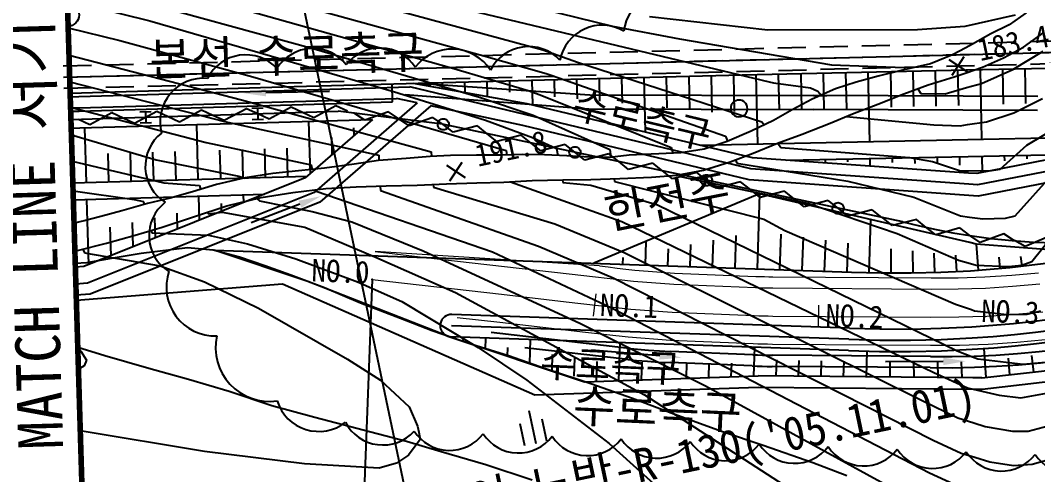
# Model space of a CAD drawing. Header units: millimetres. Extents: x 13158 to 13954, y 1103 to 1807.
# Drawn here: x 13293.5 to 13384.2, y 1428.6 to 1469.1 of the extents above; entities that cross this region are included whole.
import ezdxf
from ezdxf.enums import TextEntityAlignment as Align
from ezdxf.xclip import XClip

# ---------------------------------------------------------------- set-up
doc = ezdxf.new("R2010")
doc.units = ezdxf.units.MM
doc.header["$LTSCALE"] = 10
doc.header["$MEASUREMENT"] = 0
doc.header["$XCLIPFRAME"] = 2
doc.linetypes.add('A-CENTR01', pattern=[2, 1.25, -0.25, 0.25, -0.25])
doc.linetypes.add('HIDDEN', pattern=[0.375, 0.25, -0.125])
for name, color, linetype in [('TN-MACL', 6, 'A-CENTR01'), ('TZ-BASE', 253, 'Continuous'), ('TZ-CABL', 4, 'Continuous')]:
    doc.layers.add(name, color=color, linetype=linetype)
doc.layers.add('TX-PAPR', color=2, linetype='Continuous', plot=False)
doc.styles.add('HANA', font='GulimChe.ttf')
doc.styles.get("Standard").update_dxf_attribs({"font": 'GulimChe.ttf'})
doc.linetypes.add('ZIGZAG', pattern='A,0.0001,-0.2,[131,ltypeshp.shx,S=0.2,R=0,X=-0.2,Y=0],-0.4,[131,ltypeshp.shx,S=0.2,R=180,X=0.2,Y=0],-0.2', length=0.8001)

# ---------------------------------------------------------------- blocks, each defined once
blk = doc.blocks.new('JD-SFSG5YJF567')
at = {"layer": 'TZ-BASE'}
for p, q in [((59.143, -180.76), (-3.536, 117.848)), ((-0.255, 8.483, -69), (42.376, -3.112, -69)), ((-0.2, 6.652, -68), (37.113, -3.628, -68)), ((-0.092, 3.049, -66), (21.97, -3.008, -66)), ((6.691, 3.043, -67), (34.218, -4.697, -67)), ((30.24, 3.541, -71), (48.58, -1.005, -71)), ((-0.039, 1.293, -65), (7.318, -0.529, -65)), ((-0.03, 1), (0.03, -1)), ((30.342, 1.76, -70), (62.55, -5.965, -70)), ((80.04, -0.986, -72), (84.515, 0.012, -72)), ((85.473, 0.207, -67.461), (83.952, -0.866, -67.461)), ((7.318, -0.529, -65), (29.055, -6.822, -65)), ((51.891, -0.129, -72), (62.429, -1.306, -72)), ((83.952, -0.866, -67.461), (82.338, -1.677, -67.461)), ((0.034, -1.135, -64), (4.65, -2.283, -64)), ((48.58, -1.005, -71), (54.565, -2.137, -71)), ((62.429, -1.306, -72), (75.791, -1.283, -72)), ((75.791, -1.283, -72), (80.019, -0.991, -72)), ((80.019, -0.991, -72), (80.04, -0.986, -72)), ((82.338, -1.677, -67.461), (80.678, -2.613, -67.461)), ((85.233, -2.862, -50.588), (87.046, -1.55, -50.588)), ((4.65, -2.283, -64), (16.489, -5.524, -64)), ((54.565, -2.137, -71), (68.113, -4.443, -71)), ((80.678, -2.613, -67.461), (80.083, -2.925, -67.461)), ((0.107, -3.575, -63), (15.493, -7.579, -63)), ((21.97, -3.008, -66), (36.728, -7.334, -66)), ((37.113, -3.628, -68), (42.669, -5.215, -68)), ((42.376, -3.112, -69), (45.456, -4.216, -69)), ((78.909, -3.541, -67.461), (76.945, -4.364, -67.461)), ((80.083, -2.925, -67.461), (78.909, -3.541, -67.461)), ((83.461, -3.826, -50.588), (85.233, -2.862, -50.588)), ((84.287, -4.861, -71), (86.981, -3.223, -71)), ((45.456, -4.216, -69), (61.906, -9.541, -69)), ((68.113, -4.443, -71), (74.599, -4.69, -71)), ((76.945, -4.364, -67.461), (74.558, -4.903, -67.461)), ((78.575, -3.982, -71.618), (80.249, -5.076, -71.618)), ((78.865, -5.366, -71.618), (79.959, -3.692, -71.618)), ((81.589, -4.638, -50.588), (83.461, -3.826, -50.588)), ((34.218, -4.697, -67), (41.063, -6.735, -67)), ((42.669, -5.215, -68), (43.117, -5.376, -68)), ((43.117, -5.376, -68), (58.652, -10.799, -68)), ((57.376, -5.44, -255), (57.45, -8.659, -255)), ((59.376, -5.39, -255), (59.449, -8.605, -255)), ((61.375, -5.341, -255), (61.516, -11.501, -255)), ((63.374, -5.295, -255), (63.448, -8.497, -255)), ((65.374, -5.25, -255), (65.447, -8.443, -255)), ((67.373, -5.204, -255), (67.446, -8.389, -255)), ((69.373, -5.158, -255), (69.446, -8.335, -255)), ((71.37, -5.112, -255), (71.5, -11.292, -255)), ((74.558, -4.903, -67.461), (72.282, -5.468, -67.461)), ((73.37, -5.066, -255), (73.436, -8.227, -255)), ((74.599, -4.69, -71), (74.715, -4.868, -71)), ((75.369, -5.021, -255), (75.435, -8.173, -255)), ((77.369, -4.975, -255), (77.434, -8.119, -255)), ((79.071, -5.516, -50.588), (80.132, -5.146, -50.588)), ((79.368, -4.929, -255), (79.434, -8.065, -255)), ((80.132, -5.146, -50.588), (81.589, -4.638, -50.588)), ((81.367, -4.884, -255), (81.497, -11.083, -255)), ((81.508, -6.099, -71), (84.287, -4.861, -71)), ((83.367, -4.842, -255), (83.432, -7.957, -255)), ((85.367, -4.8, -255), (85.432, -7.903, -255)), ((0.178, -5.947, -62), (13.963, -9.5, -62)), ((16.489, -5.524, -64), (39.095, -12.091, -64)), ((28.964, -7.757, -255), (28.921, -6.173, -255)), ((40.979, -7.909, -255), (30.844, -6.121, -255)), ((31.272, -6.065, -255), (46.56, -7.123)), ((32.372, -6.332, -250.229), (31.272, -6.065, -255)), ((31.387, -6.107, -255), (31.39, -6.218, -255)), ((33.386, -6.053, -255), (33.399, -6.572, -255)), ((35.385, -5.999, -255), (35.409, -6.926, -255)), ((37.385, -5.945, -255), (37.418, -7.281, -255)), ((39.384, -5.891, -255), (39.409, -6.892, -255)), ((41.383, -5.838, -255), (41.438, -8.019, -255)), ((43.383, -5.789, -255), (43.42, -7.285, -255)), ((45.382, -5.739, -255), (45.426, -7.481, -255)), ((47.381, -5.689, -255), (47.431, -7.678, -255)), ((49.381, -5.639, -255), (49.437, -7.874, -255)), ((51.378, -5.589, -255), (51.489, -10.43, -255)), ((53.377, -5.54, -255), (53.44, -8.266, -255)), ((55.377, -5.49, -255), (55.445, -8.463, -255)), ((62.55, -5.965, -70), (62.93, -6.056, -70)), ((62.93, -6.056, -70), (66.238, -6.499, -70)), ((70.319, -5.997, -67.461), (68.462, -6.59, -67.461)), ((72.282, -5.468, -67.461), (70.319, -5.997, -67.461)), ((74.563, -7.034, -50.588), (76.746, -6.242, -50.588)), ((76.746, -6.242, -50.588), (79.071, -5.516, -50.588)), ((80.161, -6.48, -71), (81.508, -6.099, -71)), ((0.977, -7.266, -255), (30.511, -6.411, -255)), ((17.665, -6.922), (23.354, -6.789)), ((29.055, -6.822, -65), (37.263, -9.385, -65)), ((30.08, -7.098, -255), (46.473, -8.371)), ((40.775, -8.889, -255), (30.511, -6.411, -255)), ((41.063, -6.735, -67), (42.119, -7.105, -67)), ((42.119, -7.105, -67), (53.812, -11.815, -67)), ((46.56, -7.123, -0.001), (66.516, -7.172)), ((66.238, -6.499, -70), (66.908, -6.79, -70)), ((68.462, -6.59, -67.461), (66.382, -7.497, -67.461)), ((66.516, -7.172), (67.685, -7.205)), ((86.507, -7.259), (66.516, -7.172)), ((66.908, -6.79, -70), (67.203, -7.139, -70)), ((72.243, -7.962, -50.588), (74.563, -7.034, -50.588)), ((75.824, -6.577, -71), (76.096, -6.997, -71)), ((76.096, -6.997, -71), (78.246, -7.022, -71)), ((78.246, -7.022, -71), (80.161, -6.48, -71)), ((0.219, -7.289, -255), (0.977, -7.266, -255)), ((1.007, -8.265, -255), (29.321, -7.446, -255)), ((1.016, -8.565, -255), (28.964, -7.757, -255)), ((15.493, -7.579, -63), (32.405, -12.216, -63)), ((21.953, -9.132), (23.92, -8.069)), ((31.153, -7.841, -255), (21.962, -15.833, -255)), ((32.375, -8.104, -255), (22.49, -16.699, -255)), ((23.92, -8.069), (24.935, -8.537)), ((31.153, -7.841, -255), (29.321, -7.446, -255)), ((40.571, -9.868, -255), (32.375, -8.104, -255)), ((36.728, -7.334, -66), (41.513, -8.928, -66)), ((61.076, -12.73, -255), (40.979, -7.909, -255)), ((66.382, -7.497, -67.461), (64.61, -8.463, -67.461)), ((70.003, -8.804, -50.588), (72.243, -7.962, -50.588)), ((84.383, -8.711, -70), (86.945, -7.437, -70)), ((0.247, -8.225, -61), (12.342, -11.378, -61)), ((0.249, -8.289, -255), (1.007, -8.265, -255)), ((0.258, -8.589, -255), (1.016, -8.565, -255)), ((1.963, -9.769), (3.93, -8.705)), ((3.93, -8.705), (4.945, -9.173)), ((5.961, -9.641), (7.928, -8.578)), ((6.429, -8.626), (7.428, -8.594)), ((6.929, -8.61), (6.96, -9.609)), ((7.928, -8.578), (8.943, -9.046)), ((8.943, -9.046), (9.959, -9.514)), ((9.959, -9.514), (11.926, -8.451)), ((11.926, -8.451), (12.941, -8.919)), ((12.941, -8.919), (13.957, -9.387)), ((13.957, -9.387), (15.924, -8.324)), ((15.924, -8.324), (16.939, -8.792)), ((16.424, -8.308), (17.423, -8.276)), ((16.923, -8.292), (16.955, -9.291)), ((16.939, -8.792), (17.955, -9.26)), ((17.955, -9.26), (19.922, -8.197)), ((19.922, -8.197), (20.937, -8.664)), ((20.937, -8.664), (21.953, -9.132)), ((26.482, -9.373), (25.553, -8.752)), ((28.592, -8.632), (26.482, -9.373)), ((29.522, -9.254), (28.592, -8.632)), ((60.923, -13.722, -255), (40.775, -8.889, -255)), ((41.513, -8.928, -66), (48.351, -12.002, -66)), ((46.473, -8.371, 0.005), (66.513, -8.422)), ((64.61, -8.463, -67.461), (62.95, -9.399, -67.461)), ((86.501, -8.509), (66.511, -8.422)), ((67.983, -9.642, -50.588), (70.003, -8.804, -50.588)), ((69.42, -9.046, -70), (69.423, -9.047, -70)), ((69.423, -9.047, -70), (77.257, -9.792, -70)), ((81.954, -9.526, -70), (84.383, -8.711, -70)), ((0.947, -9.301), (1.963, -9.769)), ((1.061, -10.064, -255), (27.178, -9.309, -255)), ((4.945, -9.173), (5.961, -9.641)), ((6.461, -9.625), (7.46, -9.594)), ((11.481, -9.763, -255), (11.612, -14.662, -255)), ((13.963, -9.5, -62), (27.73, -12.494, -62)), ((16.456, -9.307), (17.455, -9.276)), ((27.178, -9.309, -255), (21.168, -14.535, -255)), ((21.476, -9.474, -255), (21.603, -14.157, -255)), ((30.451, -9.875), (29.522, -9.254)), ((32.561, -9.134), (30.451, -9.875)), ((33.49, -9.756), (32.561, -9.134)), ((34.364, -10.453), (33.49, -9.756)), ((36.528, -9.89), (34.364, -10.453)), ((37.403, -10.587), (36.528, -9.89)), ((37.263, -9.385, -65), (41.46, -10.919, -65)), ((60.77, -14.713, -255), (40.571, -9.868, -255)), ((62.95, -9.399, -67.461), (60.94, -10.366, -67.461)), ((61.906, -9.541, -69), (62.104, -9.806, -69)), ((65.493, -10.633, -50.588), (67.983, -9.642, -50.588)), ((77.257, -9.792, -70), (79.593, -9.872, -70)), ((79.593, -9.872, -70), (80.234, -9.778, -70)), ((80.234, -9.778, -70), (81.954, -9.526, -70)), ((85.552, -11.611, -69), (88.623, -9.779, -69)), ((0.303, -10.088, -255), (1.061, -10.064, -255)), ((0.321, -10.69, -60), (7.871, -12.931, -60)), ((1.493, -10.052, -255), (1.635, -14.95, -255)), ((25.494, -10.058, -255), (25.512, -10.758, -255)), ((38.277, -11.284), (37.403, -10.587)), ((40.441, -10.721), (38.277, -11.284)), ((41.315, -11.418), (40.441, -10.721)), ((58.652, -10.799, -68), (58.844, -11.254, -68)), ((60.94, -10.366, -67.461), (58.805, -11.27, -67.461)), ((63.291, -11.441, -50.588), (65.493, -10.633, -50.588)), ((80.263, -11.109, -255), (98.55, -10.726, -255)), ((101.005, -10.244, -255), (81.082, -14.152, -255)), ((12.342, -11.378, -61), (21.71, -13.374, -61)), ((23.516, -10.937, -255), (23.557, -12.458, -255)), ((42.19, -12.115), (41.315, -11.418)), ((41.46, -10.919, -65), (43.593, -11.916, -65)), ((44.354, -11.552), (42.19, -12.115)), ((45.228, -12.249), (44.354, -11.552)), ((56.4, -11.608, -255), (80.263, -11.109, -255)), ((58.805, -11.27, -67.461), (56.757, -11.978, -67.461)), ((61.14, -12.325, -50.588), (63.291, -11.441, -50.588)), ((63.317, -11.432, -69), (63.597, -11.808, -69)), ((101.17, -11.231, -255), (81.144, -15.159, -255)), ((83.164, -13.742, -69), (85.552, -11.611, -69)), ((3.56, -12.341, -255), (3.634, -14.893, -255)), ((5.559, -12.283, -255), (5.633, -14.835, -255)), ((7.559, -12.224, -255), (7.632, -14.777, -255)), ((9.558, -12.166, -255), (9.632, -14.719, -255)), ((13.543, -12.049, -255), (13.612, -14.604, -255)), ((15.542, -11.991, -255), (15.611, -14.546, -255)), ((17.541, -11.933, -255), (17.61, -14.488, -255)), ((19.54, -11.874, -255), (19.609, -14.431, -255)), ((27.73, -12.494, -62), (27.753, -12.977, -62)), ((32.316, -12.625, -67.461), (30.175, -12.794, -67.461)), ((34.139, -12.526, -67.461), (32.316, -12.625, -67.461)), ((32.405, -12.216, -63), (32.432, -12.618, -63)), ((36.454, -12.515, -67.461), (34.139, -12.526, -67.461)), ((38.638, -12.515, -67.461), (36.454, -12.515, -67.461)), ((40.533, -12.457, -67.461), (38.638, -12.515, -67.461)), ((39.095, -12.091, -64), (39.152, -12.499, -64)), ((42.514, -12.479, -67.461), (40.533, -12.457, -67.461)), ((44.509, -12.575, -67.461), (42.514, -12.479, -67.461)), ((43.593, -11.916, -65), (43.713, -12.536, -65)), ((46.558, -12.675, -67.461), (44.509, -12.575, -67.461)), ((46.102, -12.946), (45.228, -12.249)), ((48.266, -12.384), (46.102, -12.946)), ((48.319, -12.701, -67.461), (46.558, -12.675, -67.461)), ((49.141, -13.08), (48.266, -12.384)), ((50.076, -12.506, -67.461), (48.319, -12.701, -67.461)), ((48.351, -12.002, -66), (48.448, -12.686, -66)), ((54.68, -12.299, -67.461), (50.076, -12.506, -67.461)), ((53.812, -11.815, -67), (53.971, -12.33, -67)), ((56.757, -11.978, -67.461), (54.68, -12.299, -67.461)), ((59.087, -13.106, -50.588), (61.14, -12.325, -50.588)), ((63.597, -11.808, -69), (75.079, -12.719, -69)), ((64.126, -12.947, -255), (80.296, -12.608, -255)), ((77.53, -12.666, -255), (77.542, -13.238, -255)), ((79.529, -12.624, -255), (79.545, -13.383, -255)), ((80.296, -12.608, -255), (89.987, -12.405, -255)), ((101.335, -12.217, -255), (81.206, -16.166, -255)), ((81.529, -12.582, -255), (81.56, -14.058, -255)), ((83.528, -12.541, -255), (83.538, -13.02, -255)), ((85.528, -12.499, -255), (85.535, -12.818, -255)), ((0.391, -13.041, -59), (8.558, -14.977, -59)), ((7.871, -12.931, -60), (15.269, -14.374, -60)), ((21.71, -13.374, -61), (21.784, -13.777, -61)), ((25.551, -13.312, -67.461), (22.884, -13.667, -67.461)), ((27.721, -12.979, -67.461), (25.551, -13.312, -67.461)), ((30.175, -12.794, -67.461), (27.721, -12.979, -67.461)), ((33.776, -13.406, -63.247), (35.451, -14.5, -63.247)), ((34.067, -14.79, -63.247), (35.16, -13.116, -63.247)), ((50.015, -13.777), (49.141, -13.08)), ((52.179, -13.215), (50.015, -13.777)), ((53.053, -13.912), (52.179, -13.215)), ((56.706, -13.847, -50.588), (59.087, -13.106, -50.588)), ((59.552, -12.929, -68), (59.669, -13.208, -68)), ((59.669, -13.208, -68), (69.581, -14.831, -68)), ((80.329, -14.099, -255), (61.076, -12.73, -255)), ((65.55, -12.917, -255), (65.553, -13.048, -255)), ((67.549, -12.875, -255), (67.556, -13.191, -255)), ((69.549, -12.833, -255), (69.555, -13.106, -255)), ((71.531, -12.792, -255), (71.545, -13.474, -255)), ((73.53, -12.75, -255), (73.539, -13.171, -255)), ((75.079, -12.719, -69), (77.135, -13.076, -69)), ((75.53, -12.708, -255), (75.541, -13.239, -255)), ((77.135, -13.076, -69), (79.619, -13.895, -69)), ((0.45, -14.985, -255), (21.346, -14.38, -255)), ((15.269, -14.374, -60), (15.778, -14.549, -60)), ((18.28, -14.15, -67.461), (15.831, -14.537, -67.461)), ((20.573, -13.898, -67.461), (18.28, -14.15, -67.461)), ((22.884, -13.667, -67.461), (20.573, -13.898, -67.461)), ((49.239, -14.597, -50.588), (52.074, -14.474, -50.588)), ((52.074, -14.474, -50.588), (54.308, -14.294, -50.588)), ((53.928, -14.608), (53.053, -13.912)), ((56.092, -14.046), (53.928, -14.608)), ((54.308, -14.294, -50.588), (56.706, -13.847, -50.588)), ((54.563, -14.246, -67), (54.61, -14.398, -67)), ((54.61, -14.398, -67), (66.101, -16.825, -67)), ((56.966, -14.743), (56.092, -14.046)), ((80.351, -15.103, -255), (60.923, -13.722, -255)), ((79.619, -13.895, -69), (80.324, -13.886, -69)), ((80.324, -13.886, -69), (82.387, -13.861, -69)), ((81.082, -14.152, -255), (80.329, -14.099, -255)), ((82.387, -13.861, -69), (83.164, -13.742, -69)), ((84.51, -17.9, -68), (87.912, -14.113, -68)), ((21.168, -14.535, -255), (1.419, -22.449, -255)), ((8.558, -14.977, -59), (11.734, -15.212, -59)), ((13.277, -15.119, -67.461), (11.123, -15.765, -67.461)), ((11.734, -15.212, -59), (11.84, -15.55, -59)), ((15.831, -14.537, -67.461), (13.277, -15.119, -67.461)), ((23.001, -15.474, -50.588), (25.71, -15.324, -50.588)), ((25.71, -15.324, -50.588), (28.396, -15.246, -50.588)), ((27.864, -15.261, -62), (27.883, -15.659, -62)), ((28.396, -15.246, -50.588), (31.153, -15.191, -50.588)), ((31.153, -15.191, -50.588), (33.768, -15.071, -50.588)), ((32.602, -15.125, -63), (32.619, -15.369, -63)), ((32.619, -15.369, -63), (43.454, -18.643, -63)), ((33.768, -15.071, -50.588), (36.491, -14.978, -50.588)), ((36.491, -14.978, -50.588), (38.902, -14.9, -50.588)), ((38.902, -14.9, -50.588), (41.408, -14.755, -50.588)), ((39.487, -14.866, -64), (39.49, -14.886, -64)), ((39.49, -14.886, -64), (46.237, -17.297, -64)), ((41.408, -14.755, -50.588), (44.147, -14.698, -50.588)), ((44.124, -14.699, -65), (44.167, -14.927, -65)), ((44.147, -14.698, -50.588), (46.646, -14.663, -50.588)), ((44.167, -14.927, -65), (46.65, -15.173, -65)), ((46.646, -14.663, -50.588), (49.239, -14.597, -50.588)), ((46.65, -15.173, -65), (52.586, -16.94, -65)), ((48.723, -14.61, -66), (48.758, -14.859, -66)), ((48.758, -14.859, -66), (62.069, -18.224, -66)), ((57.84, -15.44), (56.966, -14.743)), ((60.004, -14.877), (57.84, -15.44)), ((60.879, -15.574), (60.004, -14.877)), ((80.373, -16.107, -255), (60.77, -14.713, -255)), ((69.581, -14.831, -68), (75.465, -16.263, -68)), ((81.144, -15.159, -255), (80.351, -15.103, -255)), ((0.47, -15.673, -58), (5.92, -16.469, -58)), ((0.495, -16.484, -255), (17.535, -15.991, -255)), ((21.962, -15.833, -255), (1.761, -23.928, -255)), ((9.121, -16.329, -67.461), (7.123, -16.82, -67.461)), ((11.123, -15.765, -67.461), (9.121, -16.329, -67.461)), ((11.653, -16.161, -255), (11.711, -18.325, -255)), ((14.195, -17.034, -50.588), (17.258, -16.266, -50.588)), ((15.651, -16.046, -255), (15.67, -16.738, -255)), ((17.258, -16.266, -50.588), (20.058, -15.847, -50.588)), ((20.058, -15.847, -50.588), (23.001, -15.474, -50.588)), ((22.114, -15.586, -61), (22.138, -15.714, -61)), ((22.138, -15.714, -61), (37.893, -21.125, -61)), ((27.883, -15.659, -62), (41.984, -20.61, -62)), ((61.707, -15.943, -255), (46.922, -22.144, -255)), ((61.753, -16.271), (60.879, -15.574)), ((61.707, -15.943, -255), (61.479, -22.639, -255)), ((80.465, -20.307, -255), (61.707, -15.943, -255)), ((63.917, -15.708), (61.753, -16.271)), ((64.791, -16.405), (63.917, -15.708)), ((75.465, -16.263, -68), (79.614, -17.922, -68)), ((81.206, -16.166, -255), (80.373, -16.107, -255)), ((1.678, -16.45, -255), (1.847, -22.278, -255)), ((22.49, -16.699, -255), (1.99, -24.914, -255)), ((7.123, -16.82, -67.461), (4.805, -17.455, -67.461)), ((5.92, -16.469, -58), (6.741, -16.644, -58)), ((6.741, -16.644, -58), (6.811, -16.906, -58)), ((11.307, -17.961, -50.588), (14.195, -17.034, -50.588)), ((13.671, -16.817, -255), (13.691, -17.532, -255)), ((20.704, -16.876), (16.354, -18.547)), ((16.858, -16.366, -60), (17.097, -16.582, -60)), ((17.097, -16.582, -60), (21.803, -17.529, -60)), ((52.586, -16.94, -65), (79.337, -29.973, -65)), ((65.666, -17.102), (64.791, -16.405)), ((67.83, -16.539), (65.666, -17.102)), ((66.101, -16.825, -67), (73.985, -19.484, -67)), ((68.704, -17.236), (67.83, -16.539)), ((69.578, -17.933), (68.704, -17.236)), ((85.978, -21.987, -67), (90.429, -16.421, -67)), ((2.935, -17.973, -67.461), (1.458, -18.37, -67.461)), ((4.805, -17.455, -67.461), (2.935, -17.973, -67.461)), ((7.728, -18.088, -255), (7.781, -19.9, -255)), ((8.415, -18.926, -50.588), (11.307, -17.961, -50.588)), ((9.717, -17.663, -255), (9.758, -19.107, -255)), ((12.474, -17.587, -59), (12.519, -17.733, -59)), ((12.519, -17.733, -59), (13.77, -17.598, -59)), ((13.77, -17.598, -59), (21.149, -18.927, -59)), ((21.803, -17.529, -60), (25.321, -18.464, -60)), ((46.237, -17.297, -64), (49.42, -18.422, -64)), ((71.743, -17.371), (69.578, -17.933)), ((72.617, -18.068), (71.743, -17.371)), ((73.52, -18.78), (72.655, -18.071)), ((79.614, -17.922, -68), (80.415, -18.021, -68)), ((80.415, -18.021, -68), (81.606, -18.168, -68)), ((81.606, -18.168, -68), (83.637, -18.125, -68)), ((83.637, -18.125, -68), (84.51, -17.9, -68)), ((1.458, -18.37, -67.461), (0.558, -18.583, -67.461)), ((3.751, -18.939, -255), (3.825, -21.485, -255)), ((5.74, -18.513, -255), (5.803, -20.693, -255)), ((5.999, -19.646, -50.588), (8.415, -18.926, -50.588)), ((21.149, -18.927, -59), (27.399, -21.58, -59)), ((25.321, -18.464, -60), (31.688, -21.042, -60)), ((43.454, -18.643, -63), (49.62, -21.171, -63)), ((49.42, -18.422, -64), (77.258, -31.897, -64)), ((62.069, -18.224, -66), (63.945, -19.229, -66)), ((71.587, -18.242, -255), (71.457, -22.981, -255)), ((75.692, -18.247), (73.52, -18.78)), ((76.556, -18.956), (75.692, -18.247)), ((77.411, -19.606), (76.521, -18.929)), ((79.562, -18.995), (77.411, -19.606)), ((80.451, -19.673), (79.562, -18.995)), ((3.455, -20.358, -50.588), (5.999, -19.646, -50.588)), ((7.443, -19.215, -58), (7.502, -19.426, -58)), ((7.502, -19.426, -58), (12.537, -19.648, -58)), ((12.537, -19.648, -58), (16.031, -20.414, -58)), ((59.578, -19.683, -255), (59.48, -22.571, -255)), ((63.585, -19.556, -255), (63.478, -22.707, -255)), ((63.945, -19.229, -66), (79.167, -25.792, -66)), ((65.577, -19.821, -255), (65.476, -22.775, -255)), ((73.985, -19.484, -67), (79.448, -21.884, -67)), ((81.386, -20.292), (80.45, -19.682)), ((83.487, -19.526), (81.386, -20.292)), ((84.424, -20.136), (83.487, -19.526)), ((87.448, -19.779), (85.394, -20.662)), ((0.86, -21.011, -50.588), (3.455, -20.358, -50.588)), ((10.679, -20.765, -56.559), (6.551, -21.28, -56.559)), ((12.979, -20.974, -56.559), (10.679, -20.765, -56.559)), ((16.031, -20.414, -58), (20.353, -21.74, -58)), ((41.984, -20.61, -62), (48.647, -23.45, -62)), ((51.556, -20.2, -255), (51.485, -22.299, -255)), ((53.535, -20.858, -255), (53.483, -22.367, -255)), ((55.549, -20.466, -255), (55.482, -22.435, -255)), ((57.564, -20.075, -255), (57.481, -22.503, -255)), ((67.569, -20.086, -255), (67.475, -22.843, -255)), ((69.561, -20.351, -255), (69.474, -22.912, -255)), ((73.423, -20.844, -255), (73.406, -23.016, -255)), ((81.032, -20.439, -255), (80.465, -20.307, -255)), ((81.032, -20.439, -255), (81.2, -22.763, -255)), ((92.238, -21.325, -255), (81.032, -20.439, -255)), ((85.394, -20.662), (84.424, -20.105)), ((0.632, -21.066, -50.588), (0.86, -21.011, -50.588)), ((1.344, -20.889, -57), (1.478, -21.202, -57)), ((1.478, -21.202, -57), (8.225, -22.363, -57)), ((3.878, -21.726, -56.559), (1.687, -22.094, -56.559)), ((6.551, -21.28, -56.559), (3.878, -21.726, -56.559)), ((15.305, -21.588, -56.559), (12.979, -20.974, -56.559)), ((21.417, -23.777, -255), (13.042, -20.991, -255)), ((13.042, -20.991, -255), (69.901, -22.926, -255)), ((17.567, -22.363, -56.559), (15.305, -21.588, -56.559)), ((20.353, -21.74, -58), (25.842, -23.799, -58)), ((27.399, -21.58, -59), (34.586, -24.74, -59)), ((31.688, -21.042, -60), (45.72, -27.515, -60)), ((37.893, -21.125, -61), (48.482, -26.116, -61)), ((49.506, -21.642, -255), (49.486, -22.231, -255)), ((49.62, -21.171, -63), (76.191, -34.385, -63)), ((75.332, -21.041, -255), (75.356, -23.011, -255)), ((77.25, -21.238, -255), (77.306, -22.967, -255)), ((79.178, -21.437, -255), (79.254, -22.884, -255)), ((83.05, -21.597, -255), (83.144, -22.602, -255)), ((84.988, -21.555, -255), (85.083, -22.403, -255)), ((1.687, -22.094, -56.559), (0.665, -22.168, -56.559)), ((1.419, -22.449, -255), (0.675, -22.504, -255)), ((8.225, -22.363, -57), (12.202, -23.792, -57)), ((19.88, -23.197, -56.559), (17.567, -22.363, -56.559)), ((79.448, -21.884, -67), (80.506, -22.165, -67)), ((80.506, -22.165, -67), (81.03, -22.304, -67)), ((81.03, -22.304, -67), (83.891, -22.449, -67)), ((83.891, -22.449, -67), (85.096, -22.328, -67)), ((85.096, -22.328, -67), (85.978, -21.987, -67)), ((22.888, -24.333, -56.559), (19.88, -23.197, -56.559)), ((48.647, -23.45, -62), (77.172, -37.92, -62)), ((1.761, -23.928, -255), (0.72, -24.005, -255)), ((0.763, -25.426, -255), (19.145, -23.988, -255)), ((0.763, -25.426, -255), (19.145, -23.988, -255)), ((12.202, -23.792, -57), (17.016, -26.162, -57)), ((19.145, -23.988, -255), (41.661, -33.87, -255)), ((19.145, -23.988, -255), (41.661, -33.87, -255)), ((33.887, -28.661, -255), (21.417, -23.777, -255)), ((26.12, -25.706, -56.559), (22.888, -24.333, -56.559)), ((25.842, -23.799, -58), (29.788, -25.548, -58)), ((27.144, -23.593, -255), (26.06, -52.625, -255)), ((1.99, -24.914, -255), (0.75, -25.006, -255)), ((34.586, -24.74, -59), (51.423, -33.873, -59)), ((17.016, -26.162, -57), (24.956, -30.715, -57)), ((29.663, -27.08, -56.559), (26.12, -25.706, -56.559)), ((29.788, -25.548, -58), (36.603, -29.671, -58)), ((48.482, -26.116, -61), (76.846, -40.853, -61)), ((79.167, -25.792, -66), (80.597, -26.285, -66)), ((80.597, -26.285, -66), (80.88, -26.383, -66)), ((32.508, -28.187, -56.559), (29.663, -27.08, -56.559)), ((69.707, -27.922, -255), (34.246, -26.715, -255)), ((80.88, -26.383, -66), (83.756, -26.718, -66)), ((83.756, -26.718, -66), (85.57, -26.696, -66)), ((85.57, -26.696, -66), (86.794, -26.391, -66)), ((69.668, -28.922, -255), (34.212, -27.715, -255)), ((45.72, -27.515, -60), (56.887, -33.079, -60)), ((36.026, -29.395, -56.559), (32.508, -28.187, -56.559)), ((33.887, -28.661, -255), (46.088, -32.711, -255)), ((69.63, -29.921, -255), (34.178, -28.714, -255)), ((35.256, -28.751, -255), (35.243, -29.111, -255)), ((37.255, -28.819, -255), (37.222, -29.768, -255)), ((49.834, -29.711, -255), (37.764, -28.331, -255)), ((41.252, -28.955, -255), (41.18, -31.082, -255)), ((0.889, -29.619, -56.559), (3.3, -30.389, -56.559)), ((0.89, -29.671, -56), (1.169, -29.987, -56)), ((39.3, -30.402, -56.559), (36.026, -29.395, -56.559)), ((36.603, -29.671, -58), (40.945, -32.564, -58)), ((39.227, -29.656, -255), (39.201, -30.425, -255)), ((49.72, -30.704, -255), (40.768, -29.68, -255)), ((52.791, -30.408), (46.703, -29.908)), ((49.248, -29.227, -255), (49.132, -32.61, -255)), ((61.241, -29.635, -255), (61.153, -32.209, -255)), ((81.707, -29.744, -255), (81.895, -32.34, -255)), ((1.169, -29.987, -56), (1.68, -30.791, -56)), ((1.68, -30.791, -56), (1.459, -31.295, -56)), ((3.3, -30.389, -56.559), (7.227, -31.514, -56.559)), ((24.956, -30.715, -57), (27.889, -32.58, -57)), ((42.708, -31.603, -56.559), (39.3, -30.402, -56.559)), ((43.208, -30.287, -255), (43.159, -31.739, -255)), ((45.198, -30.602, -255), (45.143, -32.233, -255)), ((61.086, -30.309, -255), (53.753, -30.013, -255)), ((76.934, -30.456, -255), (62.846, -30.351, -255)), ((63.203, -30.768, -255), (63.154, -32.201, -255)), ((65.203, -30.81, -255), (65.155, -32.223, -255)), ((71.264, -29.979, -255), (71.2, -32.285, -255)), ((79.337, -29.973, -65), (80.689, -30.482, -65)), ((80.689, -30.482, -65), (81.156, -30.658, -65)), ((81.156, -30.658, -65), (85.198, -31.146, -65)), ((81.532, -32.382, -255), (101.419, -30.066, -255)), ((83.861, -30.608, -255), (84, -32.11, -255)), ((85.966, -30.364, -255), (86.134, -31.856, -255)), ((1.459, -31.295, -56), (0.948, -31.591, -56)), ((7.227, -31.514, -56.559), (10.779, -32.485, -56.559)), ((46.642, -32.893, -56.559), (42.708, -31.603, -56.559)), ((47.189, -30.918, -255), (47.129, -32.677, -255)), ((51.189, -30.975, -255), (51.136, -32.543, -255)), ((53.19, -30.998, -255), (53.139, -32.476, -255)), ((61.046, -31.309, -255), (53.712, -31.012, -255)), ((55.19, -31.021, -255), (55.143, -32.409, -255)), ((57.19, -31.044, -255), (57.146, -32.342, -255)), ((59.191, -31.067, -255), (59.15, -32.275, -255)), ((76.922, -31.456, -255), (62.839, -31.351, -255)), ((67.203, -30.852, -255), (67.155, -32.244, -255)), ((69.202, -30.894, -255), (69.156, -32.265, -255)), ((78.09, -30.897), (72.929, -30.926)), ((73.324, -30.967, -255), (73.314, -32.297, -255)), ((75.44, -30.954, -255), (75.457, -32.32, -255)), ((77.557, -30.941, -255), (77.603, -32.343, -255)), ((79.676, -30.928, -255), (79.752, -32.366, -255)), ((81.555, -33.386, -255), (101.408, -31.08, -255)), ((81.555, -33.386, -255), (101.408, -31.08, -255)), ((85.198, -31.146, -65), (87.2, -30.967, -65)), ((10.779, -32.485, -56.559), (14.396, -33.571, -56.559)), ((27.889, -32.58, -57), (30.46, -34.953, -57)), ((40.945, -32.564, -58), (48.279, -38.228, -58)), ((46.088, -32.711, -255), (61.589, -32.194, -255)), ((80.731, -32.375, -255), (61.589, -32.194, -255)), ((77.258, -31.897, -64), (80.236, -33.27, -64)), ((81.532, -32.382, -255), (80.731, -32.375, -255)), ((14.396, -33.571, -56.559), (18.187, -34.833, -56.559)), ((41.661, -33.87, -255), (61.58, -33.194, -255)), ((41.661, -33.87, -255), (61.58, -33.194, -255)), ((50.373, -34.206, -56.559), (46.642, -32.893, -56.559)), ((56.887, -33.079, -60), (77.432, -44.319, -60)), ((61.58, -33.194, -255), (80.753, -33.379, -255)), ((61.58, -33.194, -255), (80.753, -33.379, -255)), ((80.236, -33.27, -64), (80.753, -33.387, -64)), ((80.753, -33.379, -255), (81.555, -33.386, -255)), ((80.753, -33.379, -255), (81.555, -33.386, -255)), ((80.753, -33.387, -64), (83.061, -33.912, -64)), ((54.043, -35.607, -56.559), (50.373, -34.206, -56.559)), ((51.423, -33.873, -59), (68.349, -44.795, -59)), ((76.191, -34.385, -63), (79.381, -35.932, -63)), ((83.061, -33.912, -64), (85.016, -34.15, -64)), ((85.016, -34.15, -64), (87.618, -33.662, -64)), ((18.187, -34.833, -56.559), (22.026, -35.878, -56.559)), ((30.46, -34.953, -57), (31.189, -36.679, -57)), ((41.12, -35.281, -58.025), (41.736, -38.217, -58.025)), ((22.026, -35.878, -56.559), (25.781, -36.845, -56.559)), ((42.715, -38.012, -58.025), (42.304, -36.055, -58.025)), ((58.381, -37.182, -56.559), (54.043, -35.607, -56.559)), ((79.381, -35.932, -63), (80.819, -36.392, -63)), ((12.195, -38.936, -57), (1.113, -37.091, -57)), ((25.781, -36.845, -56.559), (30.218, -38.021, -56.559)), ((31.189, -36.679, -57), (31.303, -37.225, -57)), ((40.757, -38.423, -58.025), (40.347, -36.465, -58.025)), ((62.007, -38.415, -56.559), (58.381, -37.182, -56.559)), ((80.819, -36.392, -63), (81.818, -36.712, -63)), ((81.818, -36.712, -63), (84.256, -37.128, -63)), ((84.256, -37.128, -63), (85.661, -37.117, -63)), ((85.661, -37.117, -63), (88.339, -36.401, -63)), ((30.218, -38.021, -56.559), (33.315, -38.944, -56.559)), ((31.441, -37.88, -57), (30.394, -39.264, -57)), ((31.303, -37.225, -57), (31.441, -37.88, -57)), ((77.172, -37.92, -62), (79.683, -39.093, -62)), ((21.122, -40.053, -57), (12.195, -38.936, -57)), ((33.315, -38.944, -56.559), (37.295, -40.091, -56.559)), ((48.279, -38.228, -58), (56.262, -45.39, -58)), ((66.459, -39.942, -56.559), (62.007, -38.415, -56.559)), ((30.394, -39.264, -57), (29.325, -39.99, -57)), ((79.683, -39.093, -62), (80.887, -39.451, -62)), ((80.887, -39.451, -62), (82.243, -39.854, -62)), ((82.243, -39.854, -62), (84.339, -40.174, -62)), ((86.003, -40.084, -62), (88.656, -39.321, -62)), ((27.764, -40.431, -57), (21.122, -40.053, -57)), ((29.325, -39.99, -57), (27.764, -40.431, -57)), ((37.295, -40.091, -56.559), (41.426, -41.467, -56.559)), ((69.484, -41.099, -56.559), (66.459, -39.942, -56.559)), ((84.339, -40.174, -62), (86.003, -40.084, -62)), ((76.846, -40.853, -61), (79.721, -42.157, -61))]:
    blk.add_line(p, q, dxfattribs=at)
at = {"layer": 'TZ-BASE', "ltscale": 0.2}
for p, q in [((0.28, -9.322), (24.119, -8.563)), ((33.406, -9.738), (24.119, -8.563)), ((74.47, -18.461), (33.406, -9.738))]:
    blk.add_line(p, q, dxfattribs=at)
at = {"layer": 'TZ-BASE', "lineweight": 5, "ltscale": 0.9}
for p, q in [((47.414, -22.389), (27.428, -21.11, -113.333)), ((50.565, -22.748), (54.099, -23.022)), ((54.099, -23.022), (61.368, -23.315)), ((62.898, -23.352), (77, -23.457)), ((50.469, -23.744), (54.041, -24.02)), ((54.041, -24.02), (61.328, -24.314)), ((62.891, -24.352), (76.993, -24.457)), ((46.9, -26.859), (47.127, -24.872)), ((50.231, -26.233), (53.894, -26.516)), ((66.968, -27.882), (66.983, -25.882)), ((53.894, -26.516), (61.227, -26.812)), ((62.872, -26.851), (76.974, -26.956)), ((49.993, -28.722), (53.747, -29.012)), ((53.747, -29.012), (61.126, -29.31)), ((62.854, -29.351), (76.956, -29.456))]:
    blk.add_line(p, q, dxfattribs=at)
at = {"layer": 'TZ-BASE'}
for centre, radius in [((0, 0), 1), ((33.49, -9.756), 0.5), ((45.228, -12.249), 0.5), ((56.966, -14.743), 0.5), ((68.704, -17.236), 0.5)]:
    blk.add_circle(centre, radius, dxfattribs=at)
for centre, radius, start, end in [((53.557, -1.869), 3.985, 63.80251, 173.80251), ((47.651, -4.727), 3.82, 59.40598, 169.40598), ((15.868, -7.375), 3.821, 43.1576, 153.1576), ((21.858, -6.759), 3.775, 38.0517, 148.0517), ((27.828, -6.702), 3.759, 32.86203, 142.86203), ((34.255, -7.138), 4.101, 32.86203, 142.86203), ((41.109, -6.638), 3.821, 43.1576, 153.1576), ((299.955, -9995.5), 9993, 90.6933019, 91.2605064), ((299.955, -9995.5), 9993, 91.2605064, 91.7188727), ((12.117, -9.529), 3.894, 84.96148, 194.96148), ((59.873, -8.332), 0.75, 11.85467, 191.85467), ((59.873, -8.332), 0.75, 191.85467, 11.85467), ((10.68, -13.504), 3.771, 128.06121, 238.06121), ((11.01, -19.674), 3.771, 128.06124, 238.06124), ((74.144, 74.482, -255), 97.5, 273.75004, 281.98535), ((13.164, -24.259), 4.374, 161.54757, 271.54757), ((74.144, 74.482, -255), 97.5, 267.50587, 273.75004), ((78.196, 50.448, -255), 80.914, 269.10644, 291.12499), ((78.196, 50.448, -255), 81.914, 269.1093, 291.10889), ((74.144, 74.482, -255), 102.5, 273.62853, 281.98535), ((34.212, -27.715, -255), 1, 88.05073, 246.17939), ((74.144, 74.482, -255), 103.5, 273.60563, 281.98535), ((74.144, 74.482, -255), 102.5, 267.51932, 273.62853), ((74.144, 74.482, -255), 104.5, 273.58318, 281.98535), ((18.005, -29.645), 4.831, 167.88841, 277.88841), ((74.144, 74.482, -255), 103.5, 267.5219, 273.60563), ((55.911, 23.443, -255), 53.5, 263.47731, 267.68803), ((74.144, 74.482, -255), 104.5, 267.52443, 273.58318), ((55.911, 23.443, -255), 54.5, 263.47731, 267.68803), ((63.244, 23.147, -255), 53.5, 267.68803, 269.57358), ((63.244, 23.147, -255), 54.5, 267.68803, 269.57358), ((22.382, -33.251), 3.896, 197.6203, 307.6203), ((28.104, -34.584), 3.775, 207.67236, 317.67236), ((34.052, -35.086), 3.759, 212.86203, 322.86203), ((40.207, -35.316), 3.759, 212.86203, 322.86203), ((46.361, -35.545), 3.759, 212.86203, 322.86203), ((52.516, -35.775), 3.759, 212.86203, 322.86203), ((58.671, -36.005), 3.759, 212.86203, 322.86203), ((64.825, -36.235), 3.759, 212.86203, 322.86203), ((70.98, -36.465), 3.759, 212.86203, 322.86203), ((77.135, -36.694), 3.759, 212.86203, 322.86203), ((83.289, -36.924), 3.759, 212.86203, 322.86203), ((89.444, -37.154), 3.759, 212.86203, 322.86203)]:
    blk.add_arc(centre, radius, start, end, dxfattribs=at)
at = {"layer": 'TZ-BASE', "ltscale": 0.2}
for start, end in [(255.65519, 261.4461), (261.4461, 275.87497)]:
    blk.add_arc((89.437, 40.064), 60.409, start, end, dxfattribs=at)
at = {"layer": 'TZ-BASE', "lineweight": 5, "ltscale": 0.9}
for centre, radius, start, end in [((8960.522, 78006.271), 78537.076, 263.46883333, 263.48575256), ((8960.522, 78006.271), 78536.076, 263.4834261, 263.48573921), ((63.244, 23.147), 46.5, 267.68803, 269.57358), ((77.636, 61.912), 85.371, 269.57358, 276.01958), ((8960.522, 78006.272), 78539.577, 263.46883333, 263.48578594), ((63.244, 23.147), 47.5, 267.68803, 269.57358), ((77.636, 61.912), 86.371, 269.57358, 276.01958), ((8960.522, 78006.271), 78542.076, 263.47460361, 263.48581931), ((63.244, 23.147), 50, 267.68803, 269.57358), ((77.636, 61.912), 88.871, 269.57358, 276.01958), ((77.636, 61.912), 91.371, 269.57358, 276.01958), ((63.244, 23.147), 52.5, 267.68803, 269.57358)]:
    blk.add_arc(centre, radius, start, end, dxfattribs=at)
at = {"layer": 'TZ-BASE'}
blk.add_point((27.143, -23.593, -255), dxfattribs=at)
at = {"layer": 'TZ-BASE', "lineweight": 5}
blk.add_point((27.144, -23.593, -255), dxfattribs=at)
at = {"layer": 'TZ-BASE'}
for points in [[(17.673, -7.256), (15.665, -6.969), (17.657, -6.589)], [(20.584, -16.565), (22.571, -16.159), (20.823, -17.187)], [(52.818, -30.075), (54.784, -30.571), (52.763, -30.74)], [(78.088, -30.564), (80.09, -30.886), (78.092, -31.23)]]:
    blk.add_solid(points, dxfattribs=at)
at = {"layer": 'TZ-BASE', "style": 'HANA'}
for s, height, rotation, p in [('본선 수로측구', 3, 1.77093, (7.305, -5.455)), ('183.4', 2, 11.85467, (81.37, -4.118, -71.618)), ('수로측구', 2.5, 346.44956, (44.853, -9.085)), ('191.8', 2, 11.85467, (36.571, -13.542, -63.247)), ('한전주', 3, 11.05194, (48.215, -19.188)), ('수로측구', 2.5, 357.51356, (42.084, -32.246)), ("FCR-102-영이-노반-R-130('05.11.01)", 3, 11.85467, (17.144, -48.814, -119)), ('수로측구', 3, 357.41075, (45.014, -36.282))]:
    blk.add_text(s, height=height, rotation=rotation, dxfattribs=at).set_placement(p)
for s, p in [('NO.0', (24.291, -23.858)), ('NO.1', (50.016, -26.936)), ('NO.3', (84.03, -27.468)), ('NO.2', (70.134, -27.856))]:
    blk.add_text(s, height=2, rotation=357.86203, dxfattribs=at).set_placement(p, align=Align.CENTER)

msp = doc.modelspace()

# ---------------------------------------------------------------- linework, layer by layer
at = {"layer": 'TN-MACL', "const_width": 0.5}
msp.add_lwpolyline([(13295.435, 1544.538), (13299.934, 1394.605)], dxfattribs=at)
at = {"layer": 'TX-PAPR', "flags": 128}
msp.add_lwpolyline([(13895.344, 1394.571), (13899.845, 1544.571), (13295.434, 1544.571), (13299.935, 1394.571)], close=True, dxfattribs=at)
at = {"layer": 'TZ-CABL', "linetype": 'HIDDEN'}
for points in [[(13297.286, 1465.031), (13400.906, 1467.635)], [(13297.311, 1464.032), (13400.672, 1466.629)], [(13297.336, 1463.032), (13400.945, 1465.636)]]:
    msp.add_lwpolyline(points, dxfattribs=at)
at = {"layer": 'TZ-CABL', "linetype": 'ZIGZAG', "ltscale": 0.5}
msp.add_lwpolyline([(13297.311, 1464.032), (13400.672, 1466.629)], dxfattribs=at)

# ---------------------------------------------------------------- block references
at = {"layer": 'TZ-BASE'}
ref = msp.add_blockref('JD-SFSG5YJF567', (13297.685, 1469.571), dxfattribs=at)
XClip(ref).set_block_clipping_path([(597.6593278775, -75.0000074077), (602.1606802224, 74.9999925365), (-2.2506743118, 75.0000000279), (2.2506743119, -75.0000000279)])

# ---------------------------------------------------------------- texts
at = {"layer": 'TN-MACL'}
msp.add_text('MATCH LINE 서기(현)309㎞200.00', height=4, rotation=91.71887, dxfattribs=at).set_placement((13294.12, 1469.465), align=Align.MIDDLE_CENTER)

doc.saveas('drawing.dxf')
